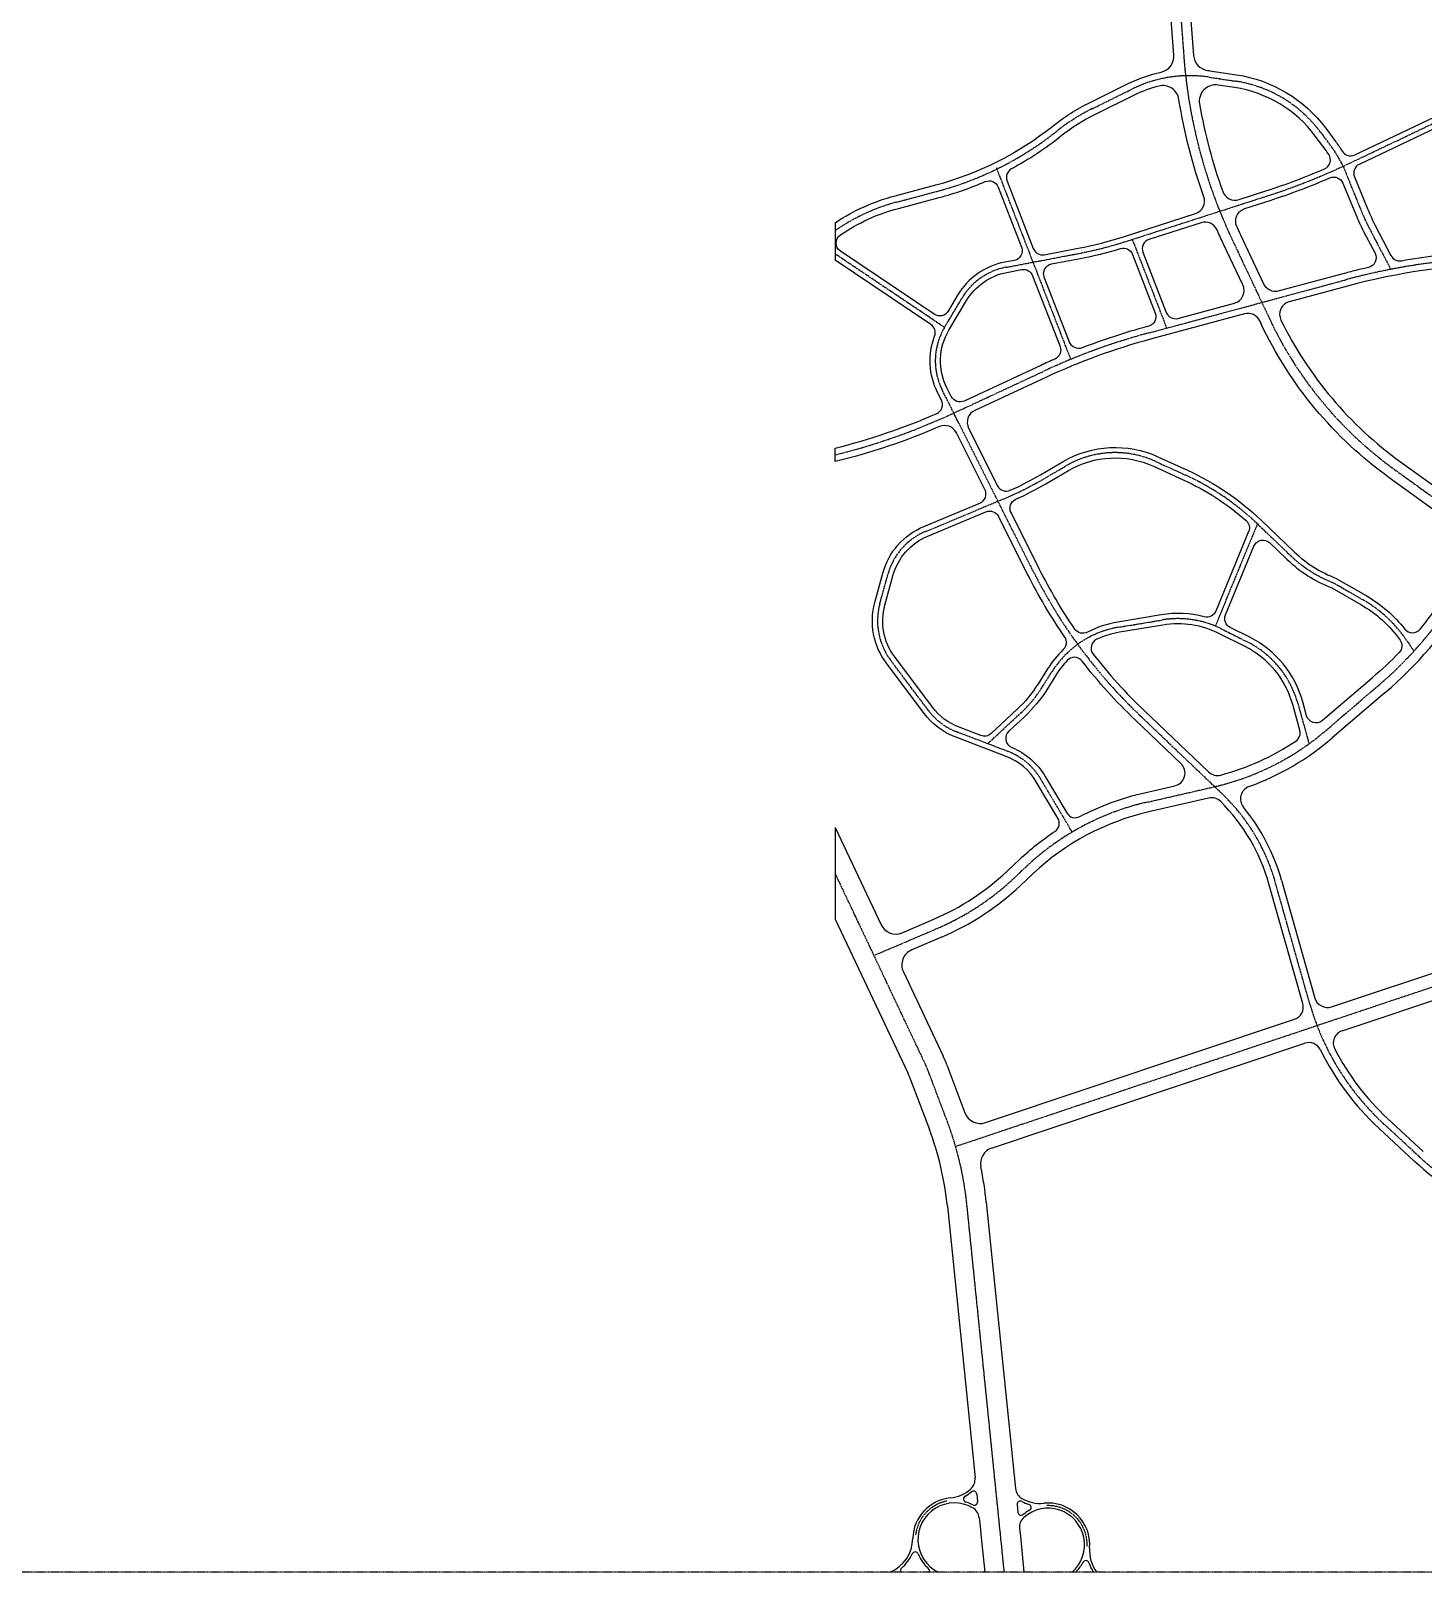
# Model space of a CAD drawing. Header units: millimetres. Extents: x 429861 to 37403537, y 4398138 to 8816131.
# Drawn here: x 442730 to 444867, y 4399003 to 4401367 of the extents above; entities that cross this region are included whole.
import ezdxf

# ---------------------------------------------------------------- set-up
doc = ezdxf.new("R2010")
doc.units = ezdxf.units.MM
doc.linetypes.add('CENTER', pattern=[2, 1.25, -0.25, 0.25, -0.25])
doc.layers.add('中心线', color=55, linetype='CENTER')
doc.layers.add('路网', color=253, linetype='Continuous')

msp = doc.modelspace()

# ---------------------------------------------------------------- linework, layer by layer
at = {"layer": '中心线', "ltscale": 2}
for p, q in [((444483.1, 4401543.7), (444499.6, 4401327.5)), ((444538.2, 4401296.3), (444578.8, 4401290.1)), ((444359.1, 4401247.9), (444419.8, 4401277.9)), ((444751.8, 4401163.2), (444972.6, 4401268.2)), ((444709.3, 4401211.8), (444724.4, 4401191.6)), ((444211.9, 4401157), (444268, 4401012.4)), ((444743.9, 4401159.5), (444772.7, 4401089.2)), ((444059.2, 4401104.6), (444121.6, 4401121.3)), ((444411, 4401044.3), (444629.3, 4401114.7)), ((444420.4, 4401047.3), (444473.4, 4400910.8)), ((444573.6, 4401047.3), (444631.3, 4400925)), ((444784.3, 4401064.2), (444817, 4401001.4)), ((444132.3, 4400912.3), (443964.6, 4401025)), ((444226.5, 4401004.5), (444339, 4401025.9)), ((444268, 4401012.4), (444325.9, 4400863.2)), ((444445.7, 4400903.8), (444748, 4400985.4)), ((444132.3, 4400912.3), (444159.4, 4400957.6)), ((444146.5, 4400780.9), (444284.4, 4400845)), ((444146.5, 4400780.9), (444128.8, 4400816.2)), ((444268.8, 4400537.4), (444146.5, 4400780.9)), ((444283.7, 4400679.4), (444318.4, 4400699.7)), ((444456.4, 4400706.6), (444502, 4400685.8)), ((444823.4, 4400693.9), (445034, 4400542.3)), ((444103.5, 4400599.4), (444214.5, 4400645.7)), ((444214.5, 4400645.7), (444223.7, 4400649.5)), ((444612.5, 4400610.9), (444547.8, 4400454.1)), ((444612.5, 4400610.9), (444663.2, 4400562.3)), ((444033.1, 4400488.2), (444045.5, 4400533.4)), ((444729.9, 4400520.1), (444775.2, 4400494)), ((444399.6, 4400452.4), (444466, 4400463.4)), ((444558.1, 4400449.4), (444597.3, 4400429.7)), ((444841.5, 4400432), (444852.6, 4400415.5)), ((444107.4, 4400324.9), (444049.6, 4400401.9)), ((444282.4, 4400360.6), (444297.3, 4400384.4)), ((444717.4, 4400293.8), (444798, 4400362.9)), ((444198.6, 4400273.6), (444249.4, 4400320.8)), ((444558.2, 4400196.8), (444431.7, 4400317.4)), ((444674.3, 4400335.9), (444691.7, 4400273.5)), ((444229.7, 4400261.7), (444151.7, 4400291.5)), ((444328.2, 4400138.1), (444280.1, 4400219.2)), ((444442.4, 4400183.7), (444546.8, 4400207.7)), ((444238.2, 4400066.7), (444258.2, 4400085.5)), ((444103.2, 4399781.4), (443964.6, 4400074.7)), ((444692.5, 4399875.6), (444639.8, 4400061.4)), ((444026, 4399949.5), (444121.9, 4399990.6)), ((444149.4, 4399655.9), (445103.1, 4399974.8)), ((444137.2, 4399692.5), (444107.9, 4399770.2)), ((444860, 4399640.7), (444805.5, 4399691.2)), ((444224.1, 4399002.6), (444166.7, 4399566.9))]:
    msp.add_line(p, q, dxfattribs=at)
at = {"layer": '中心线'}
msp.add_line((449356.1, 4399002.6), (429861.3, 4399002.6), dxfattribs=at)
at = {"layer": '中心线', "ltscale": 2}
for centre, radius, start, end in [((445297.2, 4401388.4), 800, 184.365, 205.2417), ((444508.3, 4401098.5), 200, 81.4062, 116.2519), ((444548.9, 4401092.4), 200, 36.6726, 81.4062), ((444491.8, 4400978.9), 300, 116.2519, 128.5576), ((443993.1, 4401604.5), 500, 284.893, 308.5576), ((444564, 4401072.2), 200, 25.9042, 36.6726), ((444322.5, 4402066.4), 1000, 287.8653, 295.4179), ((444136.3, 4400814.7), 300, 104.893, 124.8999), ((445050.3, 4401202.9), 300, 202.281, 207.5465), ((444226.9, 4401615.4), 600, 280.7675, 287.8653), ((444245.2, 4400906.3), 100, 100.7675, 149.1622), ((445008.5, 4400019.9), 1000, 91.0318, 105.099), ((444218.2, 4400861), 100, 149.1622, 206.6664), ((445174, 4401180.8), 600, 205.2417, 234.2463), ((444706.2, 4399938.4), 1000, 105.099, 114.9488), ((443724.7, 4401687.6), 1000, 283.8807, 294.9488), ((444394.1, 4400570.2), 150, 65.4605, 120.3067), ((444031.4, 4401111.1), 500, 292.6117, 300.3067), ((444335.9, 4400321.9), 400, 46.2532, 65.4605), ((444141.9, 4400507.1), 100, 112.6117, 164.739), ((444801.5, 4400706.8), 200, 226.2532, 249.0149), ((444983.8, 4400896.4), 800, 206.6664, 226.3669), ((444409.6, 4400820.2), 600, 310.4449, 328.304), ((444129.6, 4400461.9), 100, 164.739, 216.881), ((444675.3, 4400320.7), 200, 33.8259, 60.059), ((444490.6, 4400315.5), 150, 63.2668, 99.4586), ((444424.3, 4400304.4), 150, 99.4586, 147.7897), ((444529.8, 4400295.7), 150, 15.5358, 63.2668), ((445058.3, 4400059.1), 400, 130.4449, 130.5899), ((444113.2, 4400467.2), 200, 312.9414, 327.7897), ((444187.4, 4400384.9), 100, 216.881, 249.1099), ((444457.2, 4400597.6), 400, 282.9448, 310.5899), ((444194, 4400168.3), 100, 30.6388, 69.1099), ((444351.2, 4399979.7), 300, 15.8174, 46.3669), ((444532, 4399793.9), 400, 102.9448, 133.1986), ((443964.4, 4400358.3), 400, 293.1902, 313.1986), ((445077.3, 4399984.6), 400, 195.8174, 227.1863), ((443967.5, 4399717.3), 150, 20.6321, 25.2789), ((443669.2, 4399516.3), 500, 5.812, 20.6321), ((445131.9, 4399934.1), 400, 227.1863, 248.7187), ((444147.6, 4399052.8), 60, 101.0133, 173.3769), ((444291.2, 4399044.7), 60, 357.9147, 92.0956)]:
    msp.add_arc(centre, radius, start, end, dxfattribs=at)
at = {"layer": '路网'}
for p, q in [((444807.8, 4400351.5), (444727.2, 4400282.4)), ((444537.5, 4400190.2), (444445.8, 4400169.1)), ((444268.5, 4400074.6), (444248.5, 4400055.8)), ((444682.2, 4399875.3), (444630.2, 4400058.7)), ((444649.5, 4400064.2), (444700.7, 4399883.4)), ((443964.6, 4400004.5), (444076, 4399768.6)), ((444726.3, 4399869.9), (445096.8, 4399993.8)), ((444127.8, 4399976.8), (444082, 4399957.2)), ((444069.2, 4399923.5), (444130.3, 4399794.2)), ((444742.6, 4399833.2), (444974.6, 4399910.8)), ((444195, 4399692.3), (444669.3, 4399850.9)), ((444204.6, 4399653.3), (444685.1, 4399814)), ((444136, 4399780.7), (444163.7, 4399707.2)), ((444079.8, 4399759.6), (444109.1, 4399681.9)), ((444853.2, 4399633.4), (444798.7, 4399683.9)), ((444812.3, 4399698.5), (444866.8, 4399648)), ((444136.8, 4399563.9), (444179.2, 4399147.3)), ((444196.5, 4399570), (444241.2, 4399130.8)), ((444181.7, 4399122.5), (444182.9, 4399110.8)), ((444185.5, 4399086.1), (444186.3, 4399077.8)), ((444243.7, 4399106.1), (444244.9, 4399094.4)), ((444186.3, 4399077.8), (444189, 4399050.9)), ((444247.4, 4399069.6), (444248.7, 4399057.6)), ((444189, 4399050.9), (444194, 4399002.6)), ((444248.7, 4399057.6), (444250.9, 4399035.7)), ((444250.9, 4399035.7), (444254.3, 4399002.6))]:
    msp.add_line(p, q, dxfattribs=at)
at = {"layer": '路网', "flags": 128}
for points in [[(444484.3, 4401330.1), (444465.1, 4401581.9, 0.385435), (444440.8, 4401605), (444416.6, 4401605.5), (444375.6, 4401606.6), (444346.5, 4401607.4), (444308.4, 4401608.4), (444271, 4401609.3), (444241.9, 4401610.1, -0.00001), (444241.9, 4401610.1), (444215.4, 4401610.8, -0.000065), (444215.4, 4401610.8), (444173, 4401611.9), (444044.2, 4401614.9), (443970.6, 4401616.6), (443616.1, 4401625.1)], [(444498, 4401544.8), (444511.4, 4401369.8), (444514.5, 4401329.6, 0.354272), (444536.1, 4401306.7, -0.00432), (444539.7, 4401306.2), (444580.3, 4401300, -0.197704), (444717.3, 4401217.8), (444732.4, 4401197.6, -0.021668), (444742.6, 4401182.5, 0.382415), (444761.8, 4401176.9), (444894.5, 4401239.9, 0.377392), (444902.3, 4401258.1, -0.014682), (444892.2, 4401292.5, -0.549555), (445075.8, 4401490.6), (445405.9, 4401430)], [(443964.6, 4401072.9, -0.081896), (444056.6, 4401114.3), (444119.1, 4401130.9, 0.103625), (444298.5, 4401221.3, -0.053745), (444354.6, 4401256.9), (444415.4, 4401286.9, -0.062219), (444464.6, 4401303.9, 0.375648), (444484.3, 4401330.3)], [(444311, 4401205.6, -0.044653), (444235.1, 4401155.5, 0.378206), (444228.3, 4401136.9), (444268.5, 4401033.2, 0.361843), (444285.3, 4401023.9), (444337.5, 4401033.8, 0.03098), (444408.5, 4401051.9), (444517.6, 4401087, 0.423952), (444530.2, 4401112.8, -0.047405), (444492.1, 4401262.2, 0.442352), (444461.2, 4401282.6, 0.05195), (444424.2, 4401268.9), (444363.5, 4401239, 0.053745), (444311, 4401205.6)], [(444626.9, 4401122.3, 0.023859), (444715.4, 4401155.6, 0.468418), (444722, 4401177.7, 0.012843), (444716.3, 4401185.6), (444701.3, 4401205.9, 0.197704), (444577.3, 4401280.3), (444552, 4401284.1, 0.511575), (444523.6, 4401255.1, 0.044355), (444559.3, 4401120.8, 0.40366), (444584.2, 4401108.5), (444626.9, 4401122.3)], [(444953, 4401097.5, 0.07203), (444933.1, 4401178.3), (444917.9, 4401215.8, 0.431523), (444897.6, 4401223.7), (444768.8, 4401162.5, 0.398267), (444761.3, 4401143.2), (444781.9, 4401093, 0.022979), (444793.2, 4401068.8), (444817.4, 4401022.4, 0.327074), (444833.3, 4401014.6, -0.027678), (444944.2, 4401027.9, 0.424072), (444958.2, 4401044.3), (444953, 4401097.5)], [(444631.8, 4401107.1, 0.024406), (444723.8, 4401141.8, -0.420242), (444743.6, 4401133.7), (444763.4, 4401085.4, 0.022979), (444775.4, 4401059.6), (444792.9, 4401026, -0.491217), (444783, 4401004.4, 0.004249), (444766.3, 4401000.4, 0.005337), (444745.4, 4400995.1), (444645.7, 4400968.2, -0.363265), (444622.4, 4400978.9), (444587.2, 4401053.7, -0.004791), (444580.9, 4401067.3, -0.446686), (444593, 4401094.6), (444631.8, 4401107.1)], [(444061.7, 4401095), (444124.2, 4401111.6, 0.036667), (444194.8, 4401136, -0.42496), (444214.7, 4401127.7), (444250.5, 4401035.3, -0.468598), (444239.4, 4401015.1), (444225, 4401012.4, 0.214357), (444152.5, 4400961.7), (444137.9, 4400937.2, -0.429922), (444116.7, 4400932.5), (443972.6, 4401029.2, -0.530182), (443972.5, 4401054.1, -0.085231), (444061.7, 4401095)], [(445343.6, 4401073.6, -0.120416), (445109.5, 4401011.9), (444990.7, 4401009.8, 0.061457), (444750.6, 4400975.7), (444661.4, 4400951.7, 0.471594), (444648.6, 4400923.6, 0.123467), (444832.2, 4400706.1), (445042.8, 4400554.5, -0.005534), (445050.2, 4400549, 0.047938), (445145.6, 4400490.5, 0.398865), (445178.4, 4400500.8, -0.082266), (445283.1, 4400632.6), (445318.8, 4400664.9, 0.094716), (445428.6, 4400810.3), (445440, 4400833.6, 0.160586), (445464.8, 4401010.3), (445448.5, 4401100.7, 0.510823), (445419.2, 4401114.7), (445343.6, 4401073.6)], [(444560.1, 4401040.9, -0.007095), (444550.5, 4401061.9, 0.385114), (444526, 4401073), (444446.1, 4401047.2, 0.431357), (444436.7, 4401027.5), (444472.5, 4400935.3, 0.383367), (444490.4, 4400926.2), (444577.1, 4400949.6, 0.467066), (444590, 4400977.5), (444560.1, 4401040.9)], [(444343.6, 4400881, -0.41341), (444324.2, 4400889.6), (444285.4, 4400989.6, -0.468598), (444296.6, 4401009.7), (444340.5, 4401018.1, 0.026245), (444402.5, 4401033.3, -0.391808), (444420.8, 4401024.3), (444455.8, 4400934.1, -0.445748), (444445.7, 4400914.2), (444443.1, 4400913.5, 0.025933), (444343.6, 4400881)], [(444120.3, 4400780.1, 0.430225), (444127.7, 4400800.5), (444121.7, 4400812.6, -0.209108), (444117.1, 4400899, 0.347667), (444111.4, 4400916.7), (443964.6, 4401015.3)], [(444136, 4400819.7, -0.256311), (444139.2, 4400908.2), (444166.2, 4400953.5, -0.214357), (444228, 4400996.7), (444250.7, 4401001, -0.361843), (444267.4, 4400991.7), (444309.6, 4400883, -0.401923), (444301.6, 4400863.8, 0.005828), (444280.2, 4400854.1), (444162.5, 4400799.4, -0.405461), (444142.8, 4400806.2), (444136, 4400819.7)], [(444616, 4400922.3), (444617.7, 4400918.6), (444616, 4400922.3, 0.363265), (444592.7, 4400933.1), (444448.3, 4400894.2, 0.043004), (444288.6, 4400836), (444178.8, 4400784.9, 0.423021), (444169.3, 4400757.8), (444213.8, 4400669.3, 0.401798), (444233.3, 4400662.4, 0.026534), (444279.7, 4400686.3), (444314.4, 4400706.6, -0.243988), (444459.7, 4400713.9), (444505.3, 4400693.1, -0.084004), (444618, 4400616.7), (444668.7, 4400568.1, 0.10046), (444733.3, 4400527.3), (444779.1, 4400500.9, -0.095339), (444838.6, 4400449.5, 0.479028), (444862, 4400449.3, 0.033376), (444907.3, 4400512.8)], [(444922.7, 4400604), (444814.7, 4400681.7, -0.127236), (444617.7, 4400918.6)], [(443964.6, 4400727.1, 0.041599), (444120.3, 4400780.1)], [(443964.6, 4400145), (444035, 4399995.9, 0.403576), (444067.5, 4399983.6), (444116, 4400004.4, 0.087525), (444227.9, 4400077.7), (444247.9, 4400096.4, -0.041447), (444301.7, 4400139.1, 0.398625), (444306.3, 4400159.3), (444273.2, 4400215.2, 0.169457), (444226.8, 4400254.2), (444148.9, 4400284, -0.14156), (444101, 4400320.1), (444043.2, 4400397.1, -0.231521), (444025.4, 4400490.3), (444037.7, 4400535.5, -0.231454), (444100.4, 4400606.8), (444186.7, 4400642.8, 0.435096), (444194.4, 4400663.4), (444194.4, 4400663.4), (444150.5, 4400750.8, 0.397251), (444124.7, 4400760.2, -0.04186), (443964.6, 4400706.5, -0.04186)], [(444277.8, 4400541.9), (444234.4, 4400628.2, -0.425633), (444241.6, 4400648.6, 0.025597), (444287.8, 4400672.5), (444322.5, 4400692.7, -0.243988), (444453.1, 4400699.3), (444498.7, 4400678.5, -0.073603), (444595, 4400616.1, -0.320287), (444599, 4400599.1), (444548.6, 4400477, -0.375676), (444530.9, 4400468.2, 0.10614), (444464.7, 4400471.3), (444398.3, 4400460.3, 0.078423), (444351.6, 4400444.7, -0.378599), (444332.3, 4400449.5, -0.033969), (444277.8, 4400541.9)], [(444275.6, 4400364.9, -0.064879), (444244, 4400326.7), (444203.7, 4400289.2, -0.28595), (444188.1, 4400286.1), (444154.6, 4400298.9, -0.14156), (444113.8, 4400329.7), (444056, 4400406.7, -0.231521), (444040.8, 4400486.1), (444053.2, 4400531.3, -0.231454), (444106.6, 4400592), (444195.9, 4400629.3, -0.393635), (444215.1, 4400622.1), (444259.9, 4400532.9, 0.034302), (444316.4, 4400437.3, -0.366484), (444314.5, 4400418, 0.060169), (444290.6, 4400388.6), (444275.4, 4400364.6)], [(444712.2, 4400309.1, -0.548926), (444688, 4400316.5), (444682, 4400338.1, 0.211331), (444600.9, 4400436.9), (444570.6, 4400452.1, -0.392313), (444563.5, 4400471.2), (444607, 4400576.7, -0.52797), (444631.3, 4400581.8), (444657.7, 4400556.5, 0.098877), (444726.4, 4400512.8), (444771.2, 4400487, -0.106994), (444831.4, 4400432.5, -0.362435), (444830, 4400413.4, -0.023988), (444789.1, 4400375, 0.000633), (444788.3, 4400374.3), (444712.2, 4400309.1)], [(444438.6, 4400324.6), (444537.4, 4400230.4, 0.261282), (444556.4, 4400225.6, 0.08262), (444671.5, 4400277.7, 0.323496), (444677.6, 4400294.2), (444666.6, 4400333.8, 0.211331), (444593.7, 4400422.6), (444554.5, 4400442.3, 0.159242), (444467.3, 4400455.5), (444400.9, 4400444.5, 0.064294), (444366.1, 4400434, 0.486285), (444360.4, 4400411.1, 0.036938), (444438.6, 4400324.6)]]:
    msp.add_lwpolyline(points, format="xyb", dxfattribs=at)
at = {"layer": '路网', "ltscale": 50}
for points in [[(443964.6, 4401072.9), (443964.6, 4401015.3)], [(443964.6, 4400706.5), (443964.6, 4400727.1)], [(443964.6, 4400145), (443964.6, 4400004.5)]]:
    msp.add_lwpolyline(points, dxfattribs=at)
at = {"layer": '路网', "flags": 128}
msp.add_lwpolyline([(444235.5, 4400268, -0.161844), (444287, 4400223.3), (444320.1, 4400167.4, 0.398625), (444339.9, 4400161.8, -0.063913), (444439, 4400198.3), (444485.9, 4400209.1, 0.597434), (444495.2, 4400243.1), (444424.8, 4400310.2, -0.037566), (444343.4, 4400400.4, 0.461726), (444320.6, 4400401.4, 0.047562), (444304.1, 4400380.1), (444289.2, 4400356.4, -0.06488), (444254.9, 4400315), (444231.1, 4400292.8, 0.545616), (444235.5, 4400268)], format="xyb", close=True, dxfattribs=at)
at = {"layer": '路网'}
for centre, radius, start, end in [((444409.6, 4400820.2), 615, 310.4449, 328.304), ((445058.3, 4400059.1), 385, 130.4449, 130.5899), ((444457.2, 4400597.6), 415, 290.0594, 310.5899), ((444606.4, 4400188.9), 20, 110.0594, 219.3584), ((444542, 4400170.7), 20, 45.038, 102.9448), ((444351.2, 4399979.7), 290, 15.8174, 45.038), ((444351.2, 4399979.7), 310, 15.8174, 39.3584), ((444532, 4399793.9), 385, 102.9448, 133.1986), ((443964.4, 4400358.3), 415, 293.1902, 313.1986), ((444091.8, 4399934.2), 25, 113.1902, 205.2789), ((444662.9, 4399869.8), 20, 288.4901, 15.8174), ((444719.9, 4399888.9), 20, 195.8174, 288.4901), ((444748.9, 4399814.2), 20, 108.4901, 207.4236), ((443967.5, 4399717.3), 180, 20.6321, 25.2789), ((444691.4, 4399795), 20, 26.1689, 108.4901), ((445077.3, 4399984.6), 410, 206.1689, 227.1863), ((445077.3, 4399984.6), 390, 207.4236, 227.1863), ((443967.5, 4399717.3), 120, 20.6321, 25.2789), ((444187.1, 4399716), 25, 200.6321, 288.4901), ((443669.2, 4399516.3), 470, 5.812, 20.6321), ((444212.6, 4399629.6), 25, 108.4901, 191.7795), ((445131.9, 4399934.1), 410, 227.1863, 248.7187), ((443669.2, 4399516.3), 530, 5.812, 11.7795), ((444159.3, 4399145.2), 20, 311.4973, 5.812), ((444147.6, 4399052.8), 64, 95.8121, 178.4409), ((444147.6, 4399052.8), 56, 60.1267, 243.7712), ((444135.5, 4399172.2), 56, 275.8118, 311.4973), ((444166.4, 4399115), 5, 118.4318, 253.1921), ((444135.5, 4399172.2), 60, 298.4318, 309.4433), ((444147.6, 4399052.8), 60, 62.1807, 73.1921), ((444176.8, 4399122), 5, 5.812, 129.4433), ((444178, 4399110.3), 5, 242.1807, 5.812), ((444261.1, 4399132.8), 20, 185.812, 240.1267), ((444248.7, 4399106.6), 5, 62.1807, 185.812), ((444279, 4399164.1), 60, 242.1807, 253.1921), ((444279, 4399164.1), 56, 240.1267, 275.812), ((444291.2, 4399044.7), 64, 355.7823, 95.812), ((444165.6, 4399084), 20, 5.812, 60.1267), ((444249.9, 4399094.9), 5, 185.812, 309.4433), ((444267.3, 4399071.6), 20, 131.4973, 185.812), ((444291.2, 4399044.7), 60, 118.4318, 129.4433), ((444291.2, 4399044.7), 56, 311.2683, 131.4973), ((444260.2, 4399101.8), 5, 298.4318, 73.1921), ((444027.6, 4399054.6), 56, 291.8539, 0), ((444410.9, 4399035.8), 56, 175.7823, 216.4435), ((444027.6, 4399054.6), 60, 310.2881, 336.5486), ((444087.3, 4399028.7), 5, 21.7883, 156.5486), ((444147.6, 4399052.8), 60, 201.7883, 228.0488), ((444291.2, 4399044.7), 60, 315.4508, 333.1624), ((444349.2, 4399015.3), 5, 18.4022, 153.1624), ((444410.9, 4399035.8), 60, 198.4022, 213.6713), ((444069.7, 4399005), 5, 130.2881, 208.5994), ((444104.2, 4399004.5), 5, 337.758, 48.0488)]:
    msp.add_arc(centre, radius, start, end, dxfattribs=at)

doc.saveas('drawing.dxf')
